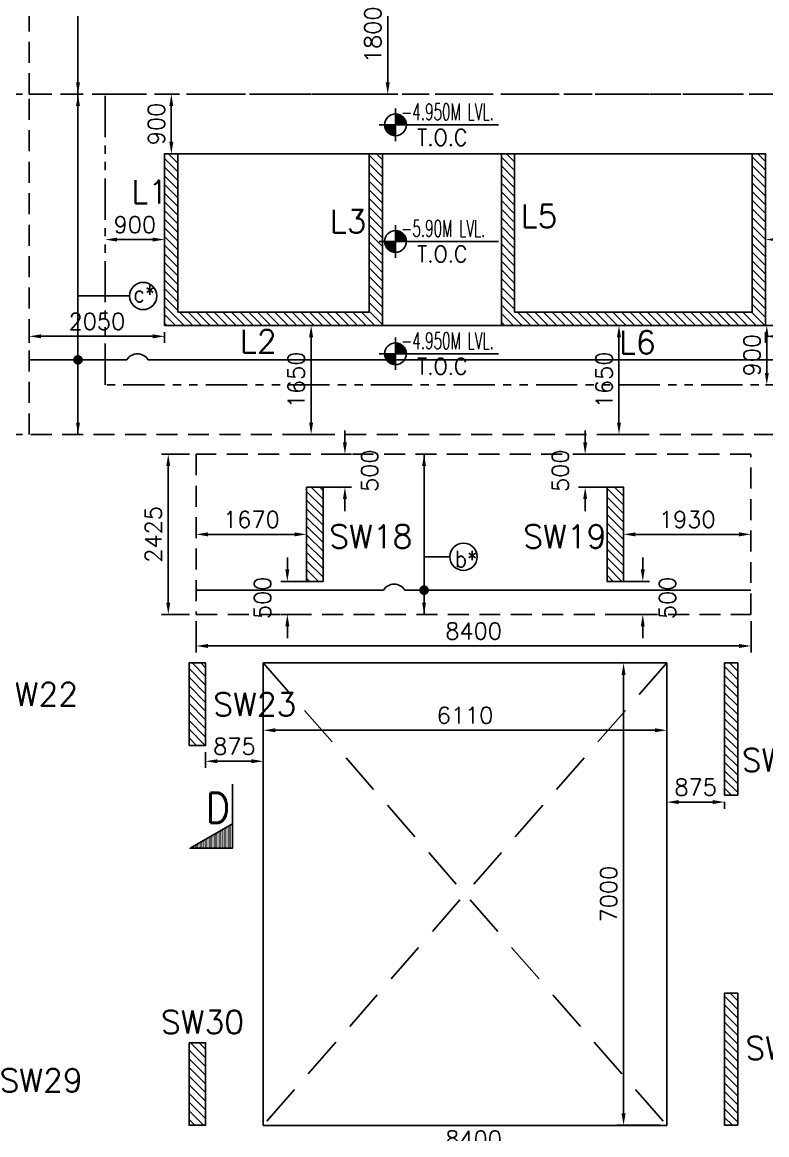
# Model space of a CAD drawing. Extents: x 493682 to 1244665, y -124941 to -2846.
# Drawn here: x 619162 to 630436, y -36147 to -19304 of the extents above; entities that cross this region are included whole.
import ezdxf
from ezdxf.lldxf.tags import DXFTag

# ---------------------------------------------------------------- set-up
doc = ezdxf.new("R2010")
doc.units = 0
doc.header["$MEASUREMENT"] = 0
doc.header["$PDMODE"] = 34
doc.header["$PDSIZE"] = 50
doc.linetypes.add('HIDDEN', pattern=[9.525, 6.35, -3.175])
doc.linetypes.add('PHANTOM4', pattern=[0.625, 0.3125, -0.0625, 0.0625, -0.0625, 0.0625, -0.0625])
for name, color, linetype in [('001 TOP VERTICAL STEEL', 183, 'Continuous'), ('001 X DIR.', 130, 'Continuous'), ('003 5.875M', 123, 'Continuous'), ('02BEAM TEXT', 3, 'Continuous'), ('04 FOOTING', 2, 'Continuous'), ('04 NORMAL TEXT', 2, 'Continuous'), ('16 SECT-MKD', 1, 'Continuous'), ('16 SECT-NO', 1, 'Continuous'), ('18 COL. TEXT', 1, 'Continuous'), ('19 COLUMN', 1, 'Continuous'), ('21GRID CIRCLE', 5, 'Continuous'), ('22222', 63, 'Continuous'), ('25 hatch', 8, 'Continuous'), ('26 HT (PCC)', 8, 'Continuous'), ('RENF', 2, 'Continuous')]:
    doc.layers.add(name, color=color, linetype=linetype)
doc.styles.add('ROMAND', font='simplex.shx', dxfattribs={"width": 0.85})
doc.styles.add('ROMANS', font='simplex.shx')
tags = doc.linetypes.add('HIDDEN2', pattern=[0.1875, 0.125, -0.0625]).pattern_tags.tags
tags[6:7] = [DXFTag(74, 4), DXFTag(75, 0), DXFTag(340, '0'), DXFTag(46, 1.0), DXFTag(50, 0.0), DXFTag(44, 0.0), DXFTag(45, 0.0)]
tags[4:5] = [DXFTag(74, 4), DXFTag(75, 0), DXFTag(340, '0'), DXFTag(46, 1.0), DXFTag(50, 0.0), DXFTag(44, 0.0), DXFTag(45, 0.0)]
doc.dimstyles.new('SDU-II', dxfattribs={"dimscale": 100, "dimtxt": 2.5, "dimasz": 1.8, "dimexe": 1, "dimexo": 1, "dimgap": 1, "dimtad": 1, "dimdec": 0, "dimzin": 0, "dimdsep": 46, "dimtxsty": 'ROMANS', "dimcen": 0.09, "dimclrd": 5, "dimclre": 5, "dimclrt": 4, "dimadec": 0, "dimazin": 0, "dimtfac": 1, "dimtdec": 0, "dimtmove": 1, "dimatfit": 3, "dimfxl": 1, "dimtolj": 1, "dimtzin": 0, "dimlwd": 9, "dimlwe": 0, "dimarcsym": 1})
doc.dimstyles.get("Standard").update_dxf_attribs({"dimscale": 100, "dimtxt": 2.5, "dimasz": 1.8, "dimexe": 1, "dimexo": 1, "dimgap": 1, "dimtad": 1, "dimdec": 0, "dimzin": 0, "dimdsep": 46, "dimtxsty": 'ROMANS', "dimcen": 0, "dimclrd": 5, "dimclre": 5, "dimclrt": 4, "dimadec": 0, "dimazin": 0, "dimtfac": 1, "dimtdec": 4, "dimtofl": 0, "dimtmove": 2, "dimatfit": 3, "dimfxl": 1, "dimtolj": 1, "dimtzin": 0, "dimlwe": -1, "dimarcsym": 0})
pattern_1 = [(180, (654882.268, 49488.874), (-5e-15, -19.2), [0, -19.2])]
pattern_2 = [(315, (-18882.915, -74416.34), (65.63609, 65.63609), [])]

# ---------------------------------------------------------------- blocks, each defined once
blk = doc.blocks.new('*D80')
at = {"color": 5, "linetype": 'Continuous', "transparency": 16777216}
for p, q in [((619167, -20394), (618854, -20394)), ((619167, -25544), (618854, -25544))]:
    blk.add_line(p, q, dxfattribs=at)
at = {"color": 5, "linetype": 'Continuous', "lineweight": -2, "transparency": 16777216}
blk.add_line((618954, -25364), (618954, -20574), dxfattribs=at)
at = {"color": 5, "transparency": 16777216}
for points in [[(618984, -20574), (618924, -20574), (618954, -20394)], [(618924, -25364), (618984, -25364), (618954, -25544)]]:
    blk.add_solid(points, dxfattribs=at)
at = {"layer": 'DEFPOINTS', "color": 0, "transparency": 16777216}
for p in [(618954, -20394), (619267, -20394), (619267, -25544)]:
    blk.add_point(p, dxfattribs=at)
at = {"color": 4, "transparency": 16777216, "insert": (618729, -23386), "char_height": 250, "attachment_point": 5, "rotation": 90, "style": 'ROMANS'}
blk.add_mtext('\\A1;5150', dxfattribs=at)
blk = doc.blocks.new('zw$DB44')
at = {"layer": '25 hatch', "linetype": 'Continuous', "ltscale": 5}
h = blk.add_hatch(dxfattribs=at)
h.set_pattern_fill('ANSI31', color=256, scale=29.235733, angle=270, style=0)
h.set_pattern_definition(pattern_2)
h.paths.add_polyline_path([(2860, -15830), (2660, -15830), (2660, -13230), (2860, -13230)])
h = blk.add_hatch(dxfattribs=at)
h.set_pattern_fill('ANSI31', color=256, scale=29.235733, angle=270, style=0)
h.set_pattern_definition(pattern_2)
h.paths.add_polyline_path([(5760, -13230), (5960, -13230), (5960, -15830), (5760, -15830)])
h = blk.add_hatch(dxfattribs=at)
h.set_pattern_fill('ANSI31', color=256, scale=29.235733, angle=270, style=0)
h.set_pattern_definition(pattern_2)
h.paths.add_polyline_path([(7760, -13230), (7960, -13230), (7960, -15830), (7760, -15830)])
h = blk.add_hatch(dxfattribs=at)
h.set_pattern_fill('ANSI31', color=256, scale=29.235733, angle=270, style=0)
h.set_pattern_definition(pattern_2)
h.paths.add_polyline_path([(11560, -15830), (11760, -15830), (11760, -13230), (11560, -13230)])
h = blk.add_hatch(dxfattribs=at)
h.set_pattern_fill('ANSI31', color=256, scale=29.235733, angle=270, style=0)
h.set_pattern_definition(pattern_2)
h.paths.add_polyline_path([(5760, -15830), (2860, -15830), (2860, -15630), (5760, -15630)])
h = blk.add_hatch(dxfattribs=at)
h.set_pattern_fill('ANSI31', color=256, scale=29.235733, angle=270, style=0)
h.set_pattern_definition(pattern_2)
h.paths.add_polyline_path([(7960, -15830), (11560, -15830), (11560, -15630), (7960, -15630)])
h = blk.add_hatch(dxfattribs=at)
h.set_pattern_fill('ANSI31', color=256, scale=29.235733, angle=270, style=0)
h.set_pattern_definition(pattern_2)
h.paths.add_polyline_path([(5060, -19705), (4810, -19705), (4810, -18280), (5060, -18280)])
h = blk.add_hatch(dxfattribs=at)
h.set_pattern_fill('ANSI31', color=256, scale=29.235733, angle=270, style=0)
h.set_pattern_definition(pattern_2)
h.paths.add_polyline_path([(9360, -18280), (9610, -18280), (9610, -19705), (9360, -19705)])
h = blk.add_hatch(dxfattribs=at)
h.set_pattern_fill('ANSI31', color=256, scale=29.235733, angle=270, style=0)
h.set_pattern_definition([(315, (-18882.915, -74416.34), (65.63609, 65.63609), [])])
h.paths.add_polyline_path([(3030, -22190), (3280, -22190), (3280, -20940), (3030, -20940)])
h = blk.add_hatch(dxfattribs=at)
h.set_pattern_fill('ANSI31', color=256, scale=29.235733, angle=270, style=0)
h.set_pattern_definition(pattern_2)
h.paths.add_polyline_path([(11340, -20940), (11140, -20940), (11140, -22940), (11340, -22940)])
h = blk.add_hatch(dxfattribs=at)
h.set_pattern_fill('ANSI31', color=256, scale=29.235733, angle=270, style=0)
h.set_pattern_definition(pattern_2)
h.paths.add_polyline_path([(11340, -27940), (11140, -27940), (11140, -25940), (11340, -25940)])
h = blk.add_hatch(dxfattribs=at)
h.set_pattern_fill('ANSI31', color=256, scale=29.235733, angle=270, style=0)
h.set_pattern_definition([(315, (-18882.915, -74416.34), (65.6361, 65.6361), [])])
h.paths.add_polyline_path([(3030, -26690), (3280, -26690), (3280, -27940), (3030, -27940)])
at = {"layer": '19 COLUMN'}
for points in [[(2860, -15830), (2660, -15830), (2660, -13230), (2860, -13230), (2860, -15630)], [(5760, -15630), (5760, -13230), (5960, -13230), (5960, -15830), (5760, -15830), (5760, -15830)], [(7960, -15830), (7760, -15830), (7760, -13230), (7960, -13230), (7960, -15630)], [(11560, -15830), (11760, -15830), (11760, -13230), (11560, -13230), (11560, -15630)], [(2860, -15630), (5760, -15630)], [(11560, -15630), (7960, -15630)], [(5760, -15830), (2860, -15830), (2860, -15830)], [(7960, -15830), (11560, -15830), (11560, -15830)]]:
    blk.add_lwpolyline(points, dxfattribs=at)
for points in [[(5060, -19705), (4810, -19705), (4810, -18280), (5060, -18280)], [(9360, -18280), (9610, -18280), (9610, -19705), (9360, -19705)], [(3030, -22190), (3280, -22190), (3280, -20940), (3030, -20940)], [(11340, -20940), (11140, -20940), (11140, -22940), (11340, -22940)], [(11340, -27940), (11140, -27940), (11140, -25940), (11340, -25940)], [(3030, -26690), (3280, -26690), (3280, -27940), (3030, -27940)]]:
    blk.add_lwpolyline(points, close=True, dxfattribs=at)
blk = doc.blocks.new('*D88')
at = {"color": 5, "linetype": 'Continuous', "transparency": 16777216}
for p, q in [((621417, -20394), (621519, -20394)), ((621417, -21294), (621519, -21294))]:
    blk.add_line(p, q, dxfattribs=at)
at = {"color": 5, "linetype": 'Continuous', "lineweight": -2, "transparency": 16777216}
blk.add_line((621419, -21114), (621419, -20574), dxfattribs=at)
at = {"color": 5, "transparency": 16777216}
for points in [[(621449, -20574), (621389, -20574), (621419, -20394)], [(621389, -21114), (621449, -21114), (621419, -21294)]]:
    blk.add_solid(points, dxfattribs=at)
at = {"layer": 'DEFPOINTS', "color": 0, "transparency": 16777216}
for p in [(621317, -20394), (621419, -20394), (621317, -21294)]:
    blk.add_point(p, dxfattribs=at)
at = {"color": 4, "transparency": 16777216, "insert": (621194, -20844), "char_height": 250, "attachment_point": 5, "rotation": 90, "style": 'ROMANS'}
blk.add_mtext('\\A1;900', dxfattribs=at)
blk = doc.blocks.new('*D89')
at = {"color": 5, "linetype": 'Continuous', "transparency": 16777216}
for p, q in [((620417, -22694), (620417, -22694)), ((621317, -22694), (621317, -22694))]:
    blk.add_line(p, q, dxfattribs=at)
at = {"color": 5, "linetype": 'Continuous', "lineweight": -2, "transparency": 16777216}
blk.add_line((621137, -22594), (620597, -22594), dxfattribs=at)
at = {"color": 5, "transparency": 16777216}
for points in [[(620597, -22564), (620597, -22624), (620417, -22594)], [(621137, -22624), (621137, -22564), (621317, -22594)]]:
    blk.add_solid(points, dxfattribs=at)
at = {"layer": 'DEFPOINTS', "color": 0, "transparency": 16777216}
for p in [(620417, -22594), (620417, -22594), (621317, -22594)]:
    blk.add_point(p, dxfattribs=at)
at = {"color": 4, "transparency": 16777216, "insert": (620867, -22369), "char_height": 250, "attachment_point": 5, "style": 'ROMANS'}
blk.add_mtext('\\A1;900', dxfattribs=at)
blk = doc.blocks.new('*D90')
at = {"color": 5, "linetype": 'Continuous', "transparency": 16777216}
for p, q in [((630417, -22494), (630417, -22494)), ((631317, -22494), (631317, -22494))]:
    blk.add_line(p, q, dxfattribs=at)
at = {"color": 5, "linetype": 'Continuous', "lineweight": -2, "transparency": 16777216}
blk.add_line((630597, -22594), (631137, -22594), dxfattribs=at)
at = {"color": 5, "transparency": 16777216}
for points in [[(630597, -22564), (630597, -22624), (630417, -22594)], [(631137, -22624), (631137, -22564), (631317, -22594)]]:
    blk.add_solid(points, dxfattribs=at)
at = {"layer": 'DEFPOINTS', "color": 0, "transparency": 16777216}
for p in [(630417, -22594), (631317, -22594), (631317, -22594)]:
    blk.add_point(p, dxfattribs=at)
at = {"color": 4, "transparency": 16777216, "insert": (630867, -22369), "char_height": 250, "attachment_point": 5, "rotation": 0.0008, "style": 'ROMANS'}
blk.add_mtext('\\A1;900', dxfattribs=at)
blk = doc.blocks.new('*D91')
at = {"color": 5, "linetype": 'Continuous', "transparency": 16777216}
for p, q in [((630417, -23894), (630536, -23894)), ((630417, -24794), (630536, -24794))]:
    blk.add_line(p, q, dxfattribs=at)
at = {"color": 5, "linetype": 'Continuous', "lineweight": -2, "transparency": 16777216}
blk.add_line((630436, -24074), (630436, -24614), dxfattribs=at)
at = {"color": 5, "transparency": 16777216}
for points in [[(630466, -24074), (630406, -24074), (630436, -23894)], [(630406, -24614), (630466, -24614), (630436, -24794)]]:
    blk.add_solid(points, dxfattribs=at)
at = {"layer": 'DEFPOINTS', "color": 0, "transparency": 16777216}
for p in [(630317, -23894), (630317, -24794), (630436, -24794)]:
    blk.add_point(p, dxfattribs=at)
at = {"color": 4, "transparency": 16777216, "insert": (630211, -24344), "char_height": 250, "attachment_point": 5, "rotation": 90, "style": 'ROMANS'}
blk.add_mtext('\\A1;900', dxfattribs=at)
blk = doc.blocks.new('*D111')
at = {"color": 5, "transparency": 16777216}
for p, q in [((621797, -36639), (621797, -36337)), ((630197, -36639), (630197, -36337))]:
    blk.add_line(p, q, dxfattribs=at)
at = {"color": 5, "lineweight": -2, "transparency": 16777216}
blk.add_line((621977, -36437), (630017, -36437), dxfattribs=at)
at = {"color": 5, "transparency": 16777216}
for points in [[(621977, -36407), (621977, -36467), (621797, -36437)], [(630017, -36467), (630017, -36407), (630197, -36437)]]:
    blk.add_solid(points, dxfattribs=at)
at = {"layer": 'DEFPOINTS', "color": 0, "transparency": 16777216}
for p in [(630197, -36437), (621797, -36739), (630197, -36739)]:
    blk.add_point(p, dxfattribs=at)
at = {"color": 4, "transparency": 16777216, "insert": (625997, -36212), "char_height": 250, "attachment_point": 5, "style": 'ROMANS'}
blk.add_mtext('\\A1;8400', dxfattribs=at)
blk = doc.blocks.new('*D113')
at = {"color": 5, "transparency": 16777216}
for p, q in [((621797, -28369), (621797, -28847)), ((630197, -28369), (630197, -28847))]:
    blk.add_line(p, q, dxfattribs=at)
at = {"color": 5, "lineweight": -2, "transparency": 16777216}
blk.add_line((621977, -28747), (630017, -28747), dxfattribs=at)
at = {"color": 5, "transparency": 16777216}
for points in [[(621977, -28717), (621977, -28777), (621797, -28747)], [(630017, -28777), (630017, -28717), (630197, -28747)]]:
    blk.add_solid(points, dxfattribs=at)
at = {"layer": 'DEFPOINTS', "color": 0, "transparency": 16777216}
for p in [(621797, -28269), (630197, -28269), (630197, -28747)]:
    blk.add_point(p, dxfattribs=at)
at = {"color": 4, "transparency": 16777216, "insert": (625997, -28522), "char_height": 250, "attachment_point": 5, "style": 'ROMANS'}
blk.add_mtext('\\A1;8400', dxfattribs=at)
blk = doc.blocks.new('*D114')
at = {"color": 5, "transparency": 16777216}
for p, q in [((621697, -25844), (621273, -25844)), ((621697, -28269), (621273, -28269))]:
    blk.add_line(p, q, dxfattribs=at)
at = {"color": 5, "lineweight": -2, "transparency": 16777216}
blk.add_line((621373, -26024), (621373, -28089), dxfattribs=at)
at = {"color": 5, "transparency": 16777216}
for points in [[(621403, -26024), (621343, -26024), (621373, -25844)], [(621343, -28089), (621403, -28089), (621373, -28269)]]:
    blk.add_solid(points, dxfattribs=at)
at = {"layer": 'DEFPOINTS', "color": 0, "transparency": 16777216}
for p in [(621797, -25844), (621373, -28269), (621797, -28269)]:
    blk.add_point(p, dxfattribs=at)
at = {"color": 4, "transparency": 16777216, "insert": (621148, -27057), "char_height": 250, "attachment_point": 5, "rotation": 90, "style": 'ROMANS'}
blk.add_mtext('\\A1;2425', dxfattribs=at)
blk = doc.blocks.new('*D154')
at = {"layer": '22222', "color": 5, "transparency": 16777216}
for p, q in [((619267, -23994), (619267, -24159)), ((621317, -23994), (621317, -24159))]:
    blk.add_line(p, q, dxfattribs=at)
at = {"layer": '22222', "color": 5, "lineweight": -2, "transparency": 16777216}
blk.add_line((621137, -24059), (619447, -24059), dxfattribs=at)
at = {"layer": '22222', "color": 5, "transparency": 16777216}
for points in [[(619447, -24029), (619447, -24089), (619267, -24059)], [(621137, -24089), (621137, -24029), (621317, -24059)]]:
    blk.add_solid(points, dxfattribs=at)
at = {"layer": 'DEFPOINTS', "color": 0, "transparency": 16777216}
for p in [(619267, -23894), (621317, -23894), (619267, -24059)]:
    blk.add_point(p, dxfattribs=at)
at = {"layer": '22222', "color": 4, "transparency": 16777216, "insert": (620292, -23834), "char_height": 250, "attachment_point": 5, "style": 'ROMANS'}
blk.add_mtext('\\A1;2050', dxfattribs=at)
blk = doc.blocks.new('*D155')
at = {"layer": '22222', "color": 5, "transparency": 16777216}
for p, q in [((623313, -23894), (623636, -23894)), ((623313, -25544), (623636, -25544))]:
    blk.add_line(p, q, dxfattribs=at)
at = {"layer": '22222', "color": 5, "lineweight": -2, "transparency": 16777216}
blk.add_line((623536, -24074), (623536, -25364), dxfattribs=at)
at = {"layer": '22222', "color": 5, "transparency": 16777216}
for points in [[(623566, -24074), (623506, -24074), (623536, -23894)], [(623506, -25364), (623566, -25364), (623536, -25544)]]:
    blk.add_solid(points, dxfattribs=at)
at = {"layer": 'DEFPOINTS', "color": 0, "transparency": 16777216}
for p in [(623213, -23894), (623213, -25544), (623536, -25544)]:
    blk.add_point(p, dxfattribs=at)
at = {"layer": '22222', "color": 4, "transparency": 16777216, "insert": (623311, -24719), "char_height": 250, "attachment_point": 5, "rotation": 90, "style": 'ROMANS'}
blk.add_mtext('\\A1;1650', dxfattribs=at)
blk = doc.blocks.new('*D156')
at = {"layer": '22222', "color": 5, "transparency": 16777216}
for p, q in [((628267, -26957), (628267, -26957)), ((630197, -26957), (630197, -26957))]:
    blk.add_line(p, q, dxfattribs=at)
at = {"layer": '22222', "color": 5, "lineweight": -2, "transparency": 16777216}
blk.add_line((628447, -27057), (630017, -27057), dxfattribs=at)
at = {"layer": '22222', "color": 5, "transparency": 16777216}
for points in [[(628447, -27027), (628447, -27087), (628267, -27057)], [(630017, -27087), (630017, -27027), (630197, -27057)]]:
    blk.add_solid(points, dxfattribs=at)
at = {"layer": 'DEFPOINTS', "color": 0, "transparency": 16777216}
for p in [(628267, -27057), (630197, -27057), (630197, -27057)]:
    blk.add_point(p, dxfattribs=at)
at = {"layer": '22222', "color": 4, "transparency": 16777216, "insert": (629232, -26832), "char_height": 250, "attachment_point": 5, "style": 'ROMANS'}
blk.add_mtext('\\A1;1930', dxfattribs=at)
blk = doc.blocks.new('*D157')
at = {"layer": '22222', "color": 5, "transparency": 16777216}
for p, q in [((621797, -26957), (621797, -26957)), ((623467, -26957), (623467, -26957))]:
    blk.add_line(p, q, dxfattribs=at)
at = {"layer": '22222', "color": 5, "lineweight": -2, "transparency": 16777216}
blk.add_line((623287, -27057), (621977, -27057), dxfattribs=at)
at = {"layer": '22222', "color": 5, "transparency": 16777216}
for points in [[(621977, -27027), (621977, -27087), (621797, -27057)], [(623287, -27087), (623287, -27027), (623467, -27057)]]:
    blk.add_solid(points, dxfattribs=at)
at = {"layer": 'DEFPOINTS', "color": 0, "transparency": 16777216}
for p in [(621797, -27057), (621797, -27057), (623467, -27057)]:
    blk.add_point(p, dxfattribs=at)
at = {"layer": '22222', "color": 4, "transparency": 16777216, "insert": (622632, -26832), "char_height": 250, "attachment_point": 5, "style": 'ROMANS'}
blk.add_mtext('\\A1;1670', dxfattribs=at)
blk = doc.blocks.new('*D158')
at = {"layer": '22222', "color": 5, "lineweight": -2, "transparency": 16777216}
for p, q in [((628558, -27589), (628558, -27409)), ((628558, -28449), (628558, -28629))]:
    blk.add_line(p, q, dxfattribs=at)
at = {"layer": '22222', "color": 5, "transparency": 16777216}
for p, q in [((628242, -27769), (628658, -27769)), ((628242, -28269), (628658, -28269))]:
    blk.add_line(p, q, dxfattribs=at)
for points in [[(628528, -27589), (628588, -27589), (628558, -27769)], [(628588, -28449), (628528, -28449), (628558, -28269)]]:
    blk.add_solid(points, dxfattribs=at)
at = {"layer": 'DEFPOINTS', "color": 0, "transparency": 16777216}
for p in [(628142, -27769), (628142, -28269), (628558, -28269)]:
    blk.add_point(p, dxfattribs=at)
at = {"layer": '22222', "color": 4, "transparency": 16777216, "insert": (628933, -28019), "char_height": 250, "attachment_point": 5, "rotation": 90, "style": 'ROMANS'}
blk.add_mtext('\\A1;500', dxfattribs=at)
blk = doc.blocks.new('*D159')
at = {"layer": '22222', "color": 5, "lineweight": -2, "transparency": 16777216}
for p, q in [((624048, -25664), (624048, -25484)), ((624048, -26524), (624048, -26704))]:
    blk.add_line(p, q, dxfattribs=at)
at = {"layer": '22222', "color": 5, "transparency": 16777216}
for p, q in [((623692, -25844), (624148, -25844)), ((623692, -26344), (624148, -26344))]:
    blk.add_line(p, q, dxfattribs=at)
for points in [[(624018, -25664), (624078, -25664), (624048, -25844)], [(624078, -26524), (624018, -26524), (624048, -26344)]]:
    blk.add_solid(points, dxfattribs=at)
at = {"layer": 'DEFPOINTS', "color": 0, "transparency": 16777216}
for p in [(623592, -25844), (624048, -25844), (623592, -26344)]:
    blk.add_point(p, dxfattribs=at)
at = {"layer": '22222', "color": 4, "transparency": 16777216, "insert": (624423, -26094), "char_height": 250, "attachment_point": 5, "rotation": 90, "style": 'ROMANS'}
blk.add_mtext('\\A1;500', dxfattribs=at)
blk = doc.blocks.new('*D187')
at = {"layer": '22222', "color": 5, "transparency": 16777216}
for p, q in [((630417, -23994), (630417, -24159)), ((632467, -23994), (632467, -24159))]:
    blk.add_line(p, q, dxfattribs=at)
at = {"layer": '22222', "color": 5, "lineweight": -2, "transparency": 16777216}
blk.add_line((630597, -24059), (632287, -24059), dxfattribs=at)
at = {"layer": '22222', "color": 5, "transparency": 16777216}
for points in [[(630597, -24029), (630597, -24089), (630417, -24059)], [(632287, -24089), (632287, -24029), (632467, -24059)]]:
    blk.add_solid(points, dxfattribs=at)
at = {"layer": 'DEFPOINTS', "color": 0, "transparency": 16777216}
for p in [(630417, -23894), (632467, -23894), (632467, -24059)]:
    blk.add_point(p, dxfattribs=at)
at = {"layer": '22222', "color": 4, "transparency": 16777216, "insert": (631442, -23834), "char_height": 250, "attachment_point": 5, "style": 'ROMANS'}
blk.add_mtext('\\A1;2050', dxfattribs=at)
blk = doc.blocks.new('*D188')
at = {"layer": '22222', "color": 5, "transparency": 16777216}
for p, q in [((628421, -23894), (628098, -23894)), ((628421, -25544), (628098, -25544))]:
    blk.add_line(p, q, dxfattribs=at)
at = {"layer": '22222', "color": 5, "lineweight": -2, "transparency": 16777216}
blk.add_line((628198, -24074), (628198, -25364), dxfattribs=at)
at = {"layer": '22222', "color": 5, "transparency": 16777216}
for points in [[(628228, -24074), (628168, -24074), (628198, -23894)], [(628168, -25364), (628228, -25364), (628198, -25544)]]:
    blk.add_solid(points, dxfattribs=at)
at = {"layer": 'DEFPOINTS', "color": 0, "transparency": 16777216}
for p in [(628521, -23894), (628198, -25544), (628521, -25544)]:
    blk.add_point(p, dxfattribs=at)
at = {"layer": '22222', "color": 4, "transparency": 16777216, "insert": (627973, -24719), "char_height": 250, "attachment_point": 5, "rotation": 90, "style": 'ROMANS'}
blk.add_mtext('\\A1;1650', dxfattribs=at)
blk = doc.blocks.new('*D189')
at = {"layer": '22222', "color": 5, "lineweight": -2, "transparency": 16777216}
for p, q in [((623176, -27589), (623176, -27409)), ((623176, -28449), (623176, -28629))]:
    blk.add_line(p, q, dxfattribs=at)
at = {"layer": '22222', "color": 5, "transparency": 16777216}
for p, q in [((623492, -27769), (623076, -27769)), ((623492, -28269), (623076, -28269))]:
    blk.add_line(p, q, dxfattribs=at)
for points in [[(623146, -27589), (623206, -27589), (623176, -27769)], [(623206, -28449), (623146, -28449), (623176, -28269)]]:
    blk.add_solid(points, dxfattribs=at)
at = {"layer": 'DEFPOINTS', "color": 0, "transparency": 16777216}
for p in [(623592, -27769), (623176, -28269), (623592, -28269)]:
    blk.add_point(p, dxfattribs=at)
at = {"layer": '22222', "color": 4, "transparency": 16777216, "insert": (622801, -28019), "char_height": 250, "attachment_point": 5, "rotation": 90, "style": 'ROMANS'}
blk.add_mtext('\\A1;500', dxfattribs=at)
blk = doc.blocks.new('*D190')
at = {"layer": '22222', "color": 5, "lineweight": -2, "transparency": 16777216}
for p, q in [((627686, -25664), (627686, -25484)), ((627686, -26524), (627686, -26704))]:
    blk.add_line(p, q, dxfattribs=at)
at = {"layer": '22222', "color": 5, "transparency": 16777216}
for p, q in [((628042, -25844), (627586, -25844)), ((628042, -26344), (627586, -26344))]:
    blk.add_line(p, q, dxfattribs=at)
for points in [[(627656, -25664), (627716, -25664), (627686, -25844)], [(627716, -26524), (627656, -26524), (627686, -26344)]]:
    blk.add_solid(points, dxfattribs=at)
at = {"layer": 'DEFPOINTS', "color": 0, "transparency": 16777216}
for p in [(627686, -25844), (628142, -25844), (628142, -26344)]:
    blk.add_point(p, dxfattribs=at)
at = {"layer": '22222', "color": 4, "transparency": 16777216, "insert": (627311, -26094), "char_height": 250, "attachment_point": 5, "rotation": 90, "style": 'ROMANS'}
blk.add_mtext('\\A1;500', dxfattribs=at)
blk = doc.blocks.new('*D269')
at = {"color": 5, "transparency": 16777216}
for p, q in [((622812, -29104), (622812, -30123)), ((628922, -29104), (628922, -30123))]:
    blk.add_line(p, q, dxfattribs=at)
at = {"color": 5, "lineweight": -2, "transparency": 16777216}
blk.add_line((628742, -30023), (622992, -30023), dxfattribs=at)
at = {"color": 5, "transparency": 16777216}
for points in [[(622992, -29993), (622992, -30053), (622812, -30023)], [(628742, -30053), (628742, -29993), (628922, -30023)]]:
    blk.add_solid(points, dxfattribs=at)
at = {"layer": 'DEFPOINTS', "color": 0, "transparency": 16777216}
for p in [(622812, -29004), (628922, -29004), (622812, -30023)]:
    blk.add_point(p, dxfattribs=at)
at = {"color": 4, "transparency": 16777216, "insert": (625867, -29798), "char_height": 250, "attachment_point": 5, "style": 'ROMANS'}
blk.add_mtext('\\A1;6110', dxfattribs=at)
blk = doc.blocks.new('*D270')
at = {"color": 5, "transparency": 16777216}
for p, q in [((628822, -29004), (628167, -29004)), ((628822, -36004), (628167, -36004))]:
    blk.add_line(p, q, dxfattribs=at)
at = {"color": 5, "lineweight": -2, "transparency": 16777216}
blk.add_line((628267, -29184), (628267, -35824), dxfattribs=at)
at = {"color": 5, "transparency": 16777216}
for points in [[(628297, -29184), (628237, -29184), (628267, -29004)], [(628237, -35824), (628297, -35824), (628267, -36004)]]:
    blk.add_solid(points, dxfattribs=at)
at = {"layer": 'DEFPOINTS', "color": 0, "transparency": 16777216}
for p in [(628922, -29004), (628267, -36004), (628922, -36004)]:
    blk.add_point(p, dxfattribs=at)
at = {"color": 4, "transparency": 16777216, "insert": (628042, -32504), "char_height": 250, "attachment_point": 5, "rotation": 90, "style": 'ROMANS'}
blk.add_mtext('\\A1;7000', dxfattribs=at)
blk = doc.blocks.new('*D271')
at = {"color": 5, "transparency": 16777216}
for p, q in [((628922, -31104), (628922, -31210)), ((629797, -31104), (629797, -31210))]:
    blk.add_line(p, q, dxfattribs=at)
at = {"color": 5, "lineweight": -2, "transparency": 16777216}
blk.add_line((629617, -31110), (629102, -31110), dxfattribs=at)
at = {"color": 5, "transparency": 16777216}
for points in [[(629102, -31080), (629102, -31140), (628922, -31110)], [(629617, -31140), (629617, -31080), (629797, -31110)]]:
    blk.add_solid(points, dxfattribs=at)
at = {"layer": 'DEFPOINTS', "color": 0, "transparency": 16777216}
for p in [(628922, -31004), (628922, -31110), (629797, -31004)]:
    blk.add_point(p, dxfattribs=at)
at = {"color": 4, "transparency": 16777216, "insert": (629359, -30885), "char_height": 250, "attachment_point": 5, "style": 'ROMANS'}
blk.add_mtext('\\A1;875', dxfattribs=at)
blk = doc.blocks.new('*D272')
at = {"color": 5, "transparency": 16777216}
for p, q in [((621937, -30354), (621937, -30592)), ((622812, -30354), (622812, -30592))]:
    blk.add_line(p, q, dxfattribs=at)
at = {"color": 5, "lineweight": -2, "transparency": 16777216}
blk.add_line((622117, -30492), (622632, -30492), dxfattribs=at)
at = {"color": 5, "transparency": 16777216}
for points in [[(622117, -30462), (622117, -30522), (621937, -30492)], [(622632, -30522), (622632, -30462), (622812, -30492)]]:
    blk.add_solid(points, dxfattribs=at)
at = {"layer": 'DEFPOINTS', "color": 0, "transparency": 16777216}
for p in [(621937, -30254), (622812, -30254), (622812, -30492)]:
    blk.add_point(p, dxfattribs=at)
at = {"color": 4, "transparency": 16777216, "insert": (622375, -30267), "char_height": 250, "attachment_point": 5, "style": 'ROMANS'}
blk.add_mtext('\\A1;875', dxfattribs=at)
blk = doc.blocks.new('*D285')
at = {"color": 5, "transparency": 16777216}
for p, q in [((623817, -18594), (624796, -18594)), ((623817, -20394), (624796, -20394))]:
    blk.add_line(p, q, dxfattribs=at)
at = {"color": 5, "lineweight": -2, "transparency": 16777216}
blk.add_line((624696, -18774), (624696, -20214), dxfattribs=at)
at = {"color": 5, "transparency": 16777216}
for points in [[(624726, -18774), (624666, -18774), (624696, -18594)], [(624666, -20214), (624726, -20214), (624696, -20394)]]:
    blk.add_solid(points, dxfattribs=at)
at = {"layer": 'DEFPOINTS', "color": 0, "transparency": 16777216}
for p in [(623717, -18594), (623717, -20394), (624696, -20394)]:
    blk.add_point(p, dxfattribs=at)
at = {"color": 4, "transparency": 16777216, "insert": (624471, -19494), "char_height": 250, "attachment_point": 5, "rotation": 90, "style": 'ROMANS'}
blk.add_mtext('\\A1;1800', dxfattribs=at)

msp = doc.modelspace()

# ---------------------------------------------------------------- hatches: boundary and pattern name
h = msp.add_hatch()
h.set_pattern_fill('ANSI31', color=5, scale=8.105755, style=0)
h.set_pattern_definition([(45, (614550.2856, -28786.1179), (-0.71645428, 0.71645427), [])])
h.paths.add_polyline_path([(624649.4, -20856.9, 0.4142136), (624814.6, -21022.1), (624814.6, -20856.9)])
h.paths.add_polyline_path([(624814.6, -20856.9), (624979.9, -20856.9, 0.4142136), (624814.6, -20691.6)])
h = msp.add_hatch()
h.set_pattern_fill('ANSI31', color=5, scale=8.105755, style=0)
h.set_pattern_definition([(45, (614550.2856, -30551.1179), (-0.71645428, 0.71645427), [])])
h.paths.add_polyline_path([(624649.4, -22621.9, 0.4142136), (624814.6, -22787.1), (624814.6, -22621.9)])
h.paths.add_polyline_path([(624814.6, -22621.9), (624979.9, -22621.9, 0.4142136), (624814.6, -22456.6)])
h = msp.add_hatch()
h.set_pattern_fill('ANSI31', color=5, scale=8.105755, style=0)
h.set_pattern_definition([(45, (614550.2856, -32251.6179), (-0.71645428, 0.71645427), [])])
h.paths.add_polyline_path([(624649.4, -24322.4, 0.4142136), (624814.6, -24487.6), (624814.6, -24322.4)])
h.paths.add_polyline_path([(624814.6, -24322.4), (624979.9, -24322.4, 0.4142136), (624814.6, -24157.1)])
at = {"layer": '16 SECT-MKD'}
h = msp.add_hatch(dxfattribs=at)
h.set_pattern_fill('SQDOTS', color=1, scale=19.2, angle=180, style=0)
h.set_pattern_definition(pattern_1)
h.paths.add_polyline_path([(622344.2, -31809.9), (622344.2, -31440.1), (621703.6, -31809.9)])
h = msp.add_hatch(dxfattribs=at)
h.set_pattern_fill('SQDOTS', color=1, scale=19.2, angle=180, style=0)
h.set_pattern_definition(pattern_1)
h.paths.add_polyline_path([(622344.2, -31809.9), (622344.2, -31440.1), (621703.6, -31809.9)])

# ---------------------------------------------------------------- linework, layer by layer
at = {"color": 5}
for p, q in [((624814.6, -21103.2, 26076.1), (624814.6, -20610.6, 26076.1)), ((626375.6, -20856.9, -42485.1), (624568.3, -20856.9, 26076.1)), ((624814.6, -22868.2, 26076.1), (624814.6, -22375.6, 26076.1)), ((626375.6, -22621.9, -42485.1), (624568.3, -22621.9, 26076.1)), ((620006.1, -23448.1), (620787.4, -23448.1)), ((624814.6, -24568.7, 26076.1), (624814.6, -24076.1, 26076.1)), ((626375.6, -24322.4, -42485.1), (624568.3, -24322.4, 26076.1))]:
    msp.add_line(p, q, dxfattribs=at)
for centre in [(624814.6, -20856.9, 26076.1), (624814.6, -22621.9, 26076.1), (624814.6, -24322.4, 26076.1)]:
    msp.add_circle(centre, 165.3, dxfattribs=at)
at = {"layer": '001 TOP VERTICAL STEEL', "color": 183, "linetype": 'HIDDEN', "ltscale": 50}
for points in [[(632466.9, -20394), (619266.9, -20394), (619266.9, -11364), (632466.9, -11364)], [(619266.9, -20394), (632466.9, -20394), (632466.9, -25544), (619266.9, -25544)], [(621797.3, -28269.3), (630196.8, -28269.3), (630196.8, -25844.3), (621797.3, -25844.3)]]:
    msp.add_lwpolyline(points, close=True, dxfattribs=at)
at = {"layer": '001 X DIR.', "color": 130, "linetype": 'Continuous', "ltscale": 2000}
for p, q in [((619276.9, -24414.8), (620744.3, -24414.8)), ((621068.2, -24414.8), (632466.9, -24414.8)), ((621797.3, -27902.1), (624631.5, -27902.1)), ((624955.3, -27902.1), (630196.8, -27902.1))]:
    msp.add_line(p, q, dxfattribs=at)
for centre in [(620906.3, -24512.9), (624793.4, -28000.2)]:
    msp.add_arc(centre, 189.3, 31.21705, 148.78295, dxfattribs=at)
at = {"layer": '003 5.875M', "color": 150, "linetype": 'Continuous'}
msp.add_lwpolyline([(621317, -21294), (630417, -21294), (630417, -23894), (621317, -23894)], close=True, dxfattribs=at)
at = {"layer": '04 FOOTING', "linetype": 'Continuous', "ltscale": 1500}
msp.add_lwpolyline([(622812, -36004.2), (628921.8, -36004.2), (628921.9, -29004.2), (622812.1, -29004.2)], close=True, dxfattribs=at)
at = {"layer": '16 SECT-MKD', "color": 1}
msp.add_lwpolyline([(622344.2, -30839.9), (622344.2, -31809.9), (621703.6, -31809.9), (622344.2, -31440.1)], dxfattribs=at)
at = {"layer": '16 SECT-MKD', "color": 1, "elevation": 280511.7}
msp.add_lwpolyline([(622344.2, -31050.7), (622344.2, -31809.9), (621703.6, -31809.9), (622344.2, -31440.1)], dxfattribs=at)
at = {"layer": '21GRID CIRCLE', "color": 5}
msp.add_line((625246.1, -27395.8), (625637.5, -27395.8), dxfattribs=at)
for centre in [(620993.8, -23448.1), (625843.8, -27395.8)]:
    msp.add_circle(centre, 206.4, dxfattribs=at)
at = {"layer": '22222', "color": 63, "linetype": 'PHANTOM4', "ltscale": 2000}
msp.add_lwpolyline([(620417, -20394), (631316.9, -20394), (631316.9, -24794), (620417, -24794)], close=True, dxfattribs=at)
at = {"layer": '26 HT (PCC)', "color": 8, "linetype": 'HIDDEN', "ltscale": 100}
for p, q in [((628921.9, -29004.2), (622812, -36004.2)), ((622812.1, -29004.2), (628921.8, -36004.2))]:
    msp.add_line(p, q, dxfattribs=at)
at = {"layer": 'RENF', "linetype": 'HIDDEN2', "ltscale": 10, "const_width": 73.3}
msp.add_lwpolyline([(620021.9, -24381.7, 1), (619990.3, -24447.8, 1)], format="xyb", close=True, dxfattribs=at)
at = {"layer": 'RENF', "linetype": 'HIDDEN2', "lineweight": 50, "ltscale": 10, "const_width": 73.3}
msp.add_lwpolyline([(625262, -27869.1, 1), (625230.3, -27935.1, 1)], format="xyb", close=True, dxfattribs=at)

# ---------------------------------------------------------------- block references
at = {"color": 1, "linetype": 'Continuous', "lineweight": 158}
msp.add_blockref('zw$DB44', (618657, -8064), dxfattribs=at)

# ---------------------------------------------------------------- texts
at = {"layer": '02BEAM TEXT', "color": 3, "style": 'ROMANS'}
for s, width, p in [('-4.950M LVL.', 0.6, (624901.6, -20785.6, -54757.8)), ('T.O.C', 0.9, (625140.7, -21172.8, -54757.8)), ('-5.90M LVL.', 0.6, (624901.6, -22550.6, -54757.8)), ('T.O.C', 0.9, (625140.7, -22937.8, -54757.8)), ('-4.950M LVL.', 0.6, (624901.6, -24251.1, -54757.8)), ('T.O.C', 0.9, (625140.7, -24638.3, -54757.8))]:
    msp.add_text(s, height=250, dxfattribs=dict(at, width=width)).set_placement(p)
at = {"layer": '04 NORMAL TEXT', "color": 4, "style": 'ROMANS', "width": 0.9}
for s, p in [('c*', (620845.5, -23540)), ('b*', (625714.5, -27555))]:
    msp.add_text(s, height=250, dxfattribs=at).set_placement(p)
at = {"layer": '16 SECT-NO', "color": 1, "style": 'ROMAND', "width": 0.9}
msp.add_text('D', height=450, dxfattribs=at).set_placement((621942.8, -31422))
at = {"layer": '18 COL. TEXT', "style": 'ROMANS'}
for s, p in [('L1', (620815, -22046.9)), ('L5', (626709.9, -22412.7)), ('L3', (623821.1, -22493.8)), ('L2', (622459.1, -24311)), ('L6', (628199.3, -24325.5)), ('SW18', (623810.1, -27263.6)), ('SW19', (626748.1, -27263.6)), ('SW22', (618747.8, -29651.3)), ('SW23', (622054.5, -29805.2)), ('SW24', (630057.4, -30648.5)), ('SW30', (621262.2, -34614.1)), ('SW31', (630113.2, -35007.2)), ('SW29', (618817.7, -35497.9))]:
    msp.add_text(s, height=350, dxfattribs=at).set_placement(p)

# ---------------------------------------------------------------- dimensions: what is measured, and where the dimension line sits
at = {"color": 63}
for base, p1, p2, picture, middle in [((624696.3, -20394), (623717, -18594), (623717, -20394), '*D285', (624471.3, -19494)), ((628267.2, -36004.2), (628921.9, -29004.2), (628921.8, -36004.2), '*D270', (628042.2, -32504.2))]:
    dim = msp.add_linear_dim(base=base, p1=p1, p2=p2, angle=90, dimstyle='Standard', override={"dimtdec": 0}, dxfattribs=at)
    dim.commit()
    dim.dimension.update_dxf_attribs({"geometry": picture, "text_midpoint": middle})
at = {"color": 3, "linetype": 'Continuous'}
dim = msp.add_linear_dim(base=(618953.9, -20394), p1=(619266.9, -25544), p2=(619266.9, -20394), angle=90, dimstyle='Standard', override={"dimtdec": 0}, dxfattribs=at)
dim.commit()
dim.dimension.update_dxf_attribs({"geometry": '*D80', "text_midpoint": (618728.9, -23385.7), "dimtype": 161})
for p1, p2, distance, picture, middle in [((621317, -21294), (621317, -20394), -102, '*D88', (621194, -20844)), ((621317, -22594), (620417, -22594), 0, '*D89', (620867, -22369)), ((630417, -22594), (631316.9, -22594), 0, '*D90', (630866.9, -22369)), ((630317, -23894), (630317, -24794), 119.3, '*D91', (630211.3, -24344))]:
    dim = msp.add_aligned_dim(p1=p1, p2=p2, distance=distance, dimstyle='Standard', override={"dimtdec": 0}, dxfattribs=at)
    dim.commit()
    dim.dimension.update_dxf_attribs({"geometry": picture, "text_midpoint": middle})
at = {"color": 63}
for p1, p2, distance, picture, middle in [((621797.3, -25844.3), (621797.3, -28269.3), -424, '*D114', (621148.3, -27056.8)), ((621797.2872039, -28269.331996), (630196.7872039, -28269.331996), -477.617104, '*D113', (625997.0372039, -28521.9491)), ((621797.2872039, -36738.9910573), (630196.7872039, -36738.9910573), 301.5419573, '*D111', (625997.0372039, -36212.4491))]:
    dim = msp.add_aligned_dim(p1=p1, p2=p2, distance=distance, dimstyle='Standard', override={"dimtdec": 0}, dxfattribs=at)
    dim.commit()
    dim.dimension.update_dxf_attribs({"geometry": picture, "text_midpoint": middle})
for base, p1, p2, picture, middle in [((622812.1, -30023.1), (628921.9, -29004.2), (622812.1, -29004.2), '*D269', (625867, -29798.1)), ((622812.1, -30491.8), (621937, -30254), (622812.1, -30254), '*D272', (622374.5, -30266.8)), ((628921.9, -31109.7), (629797, -31004), (628921.9, -31004), '*D271', (629359.4, -30884.7))]:
    dim = msp.add_linear_dim(base=base, p1=p1, p2=p2, dimstyle='Standard', override={"dimtdec": 0}, dxfattribs=at)
    dim.commit()
    dim.dimension.update_dxf_attribs({"geometry": picture, "text_midpoint": middle})
at = {"layer": '22222', "color": 63}
for base, p1, p2, picture, middle in [((619266.9, -24059.4), (621317, -23894), (619266.9, -23894), '*D154', (620291.9, -23834.4)), ((621797.3, -27056.5), (623467, -27056.5), (621797.3, -27056.5), '*D157', (622632.1, -26831.5)), ((630196.8, -27056.5), (628267, -27056.5), (630196.8, -27056.5), '*D156', (629231.9, -26831.5))]:
    dim = msp.add_linear_dim(base=base, p1=p1, p2=p2, dimstyle='Standard', override={"dimtdec": 0}, dxfattribs=at)
    dim.commit()
    dim.dimension.update_dxf_attribs({"geometry": picture, "text_midpoint": middle})
for base, p1, p2, angle, picture, middle in [((632467.1, -24059.4), (630417, -23894), (632467.1, -23894), 180, '*D187', (631442, -23834.4)), ((623536, -25544), (623213.4, -23894), (623213.4, -25544), 90, '*D155', (623311, -24719)), ((628198, -25544), (628520.6, -23894), (628520.6, -25544), 90, '*D188', (627973, -24719)), ((624048, -25844.3), (623592, -26344), (623592, -25844.3), 90, '*D159', (624423, -26094.2)), ((627686, -25844.3), (628142, -26344), (628142, -25844.3), 90, '*D190', (627311, -26094.2)), ((623176, -28269.3), (623592, -27769), (623592, -28269.3), 90, '*D189', (622801, -28019.2)), ((628558, -28269.3), (628142, -27769), (628142, -28269.3), 90, '*D158', (628933, -28019.2))]:
    dim = msp.add_linear_dim(base=base, p1=p1, p2=p2, angle=angle, dimstyle='Standard', override={"dimtdec": 0}, dxfattribs=at)
    dim.commit()
    dim.dimension.update_dxf_attribs({"geometry": picture, "text_midpoint": middle})

# ---------------------------------------------------------------- leaders
at = {"color": 7}
for points, override in [([(620006.1, -11364), (620006.1, -20394)], {"dimgap": 1, "dimtad": 0}), ([(620006.1, -20394), (620006.1, -11364)], {"dimgap": 1, "dimtad": 0}), ([(620006.1, -20394), (620006.1, -25544)], {"dimgap": 1, "dimtad": 0}), ([(620006.1, -25544), (620006.1, -20394)], {"dimgap": 1, "dimtad": 0}), ([(625246.1, -25844.3), (625246.1, -28269.3)], {"dimtad": 0}), ([(625246.1, -28269.3), (625246.1, -25844.3)], {"dimtad": 0})]:
    msp.add_leader(points, dimstyle='SDU-II', override=override, dxfattribs=at)

doc.saveas('drawing.dxf')
